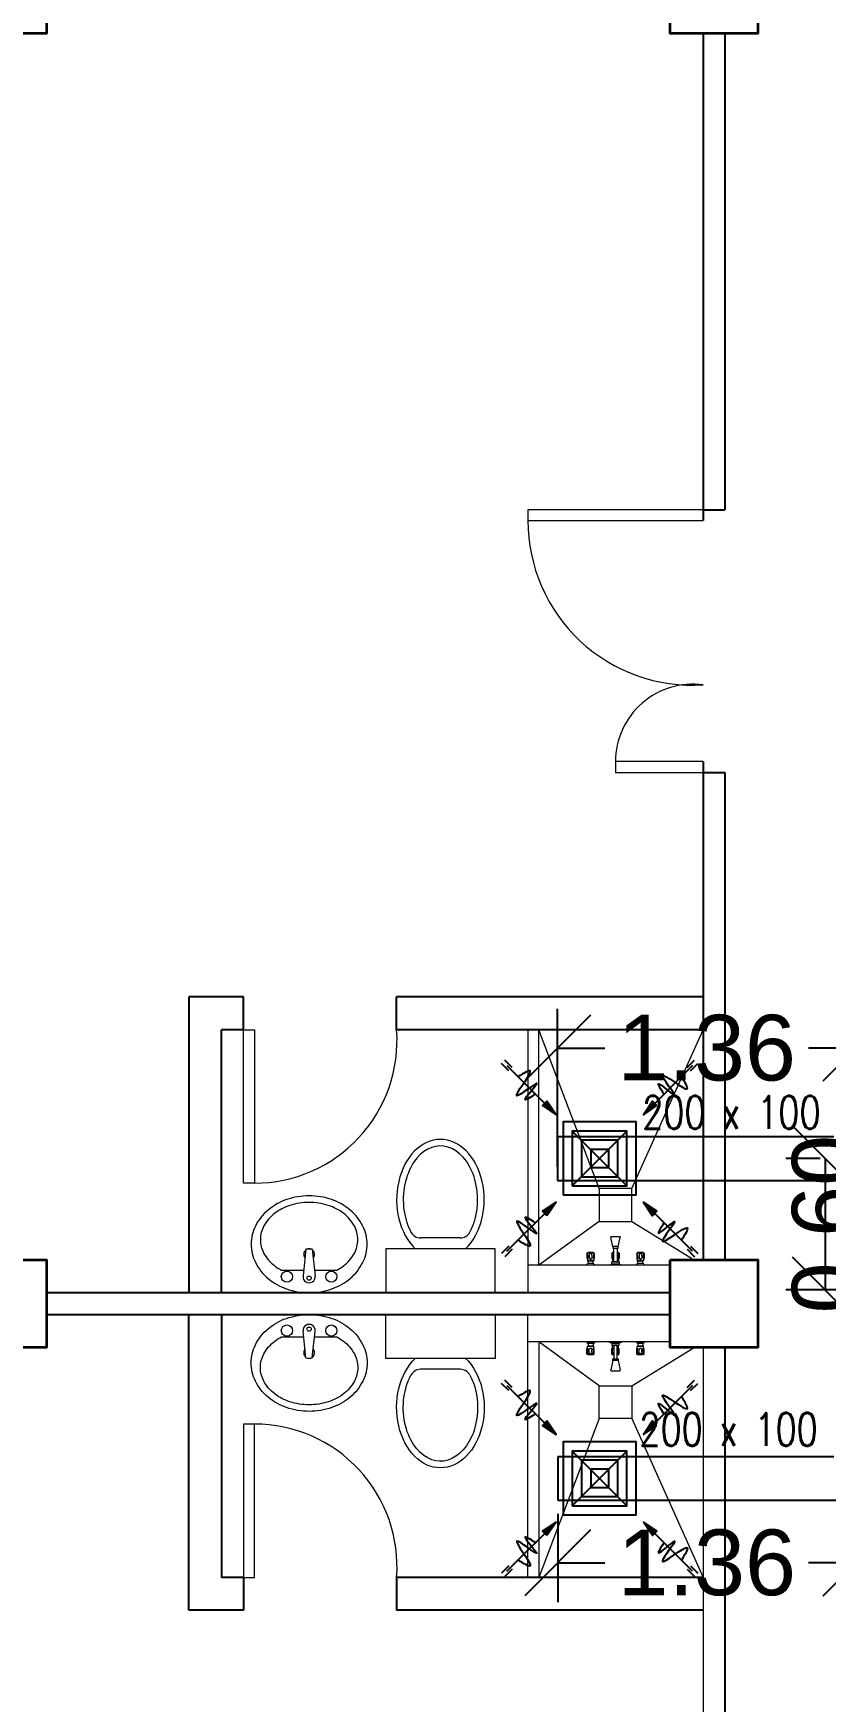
# Model space of a CAD drawing. Header units: millimetres. Extents: x 3 to 434, y 1 to 233.
# Drawn here: x 365.28 to 368.9, y 101.62 to 109.24 of the extents above; entities that cross this region are included whole.
import ezdxf

# ---------------------------------------------------------------- set-up
doc = ezdxf.new("R2010")
doc.units = ezdxf.units.MM
doc.header["$MEASUREMENT"] = 0
for name, color, linetype in [('AIR', 7, 'Continuous'), ('AIR-00', 8, 'Continuous'), ('AIR-03', 30, 'Continuous'), ('dimen', 7, 'Continuous'), ('ducting label', 7, 'Continuous'), ('exhaust', 1, 'Continuous')]:
    doc.layers.add(name, color=color, linetype=linetype)
doc.styles.add('Arch-Dim', font='simplex.shx', dxfattribs={"width": 0.75})
doc.styles.get("Standard").update_dxf_attribs({"font": 'arial.ttf'})
doc.dimstyles.new('Copy of dimension', dxfattribs={"dimtxt": 0.3, "dimasz": 0.3, "dimexe": 0.18, "dimexo": 0.0625, "dimgap": 0.09, "dimtad": 0, "dimzin": 0, "dimdsep": 46, "dimtxsty": 'Standard', "dimblk": 'OBLIQUE', "dimcen": 0.09, "dimclrd": 256, "dimclre": 256, "dimclrt": 256, "dimadec": 0, "dimazin": 0, "dimtfac": 1, "dimtofl": 0, "dimtmove": 0, "dimatfit": 3, "dimldrblk": 'OBLIQUE', "dimfxl": 1, "dimtolj": 1, "dimtzin": 0, "dimarcsym": 0})

# ---------------------------------------------------------------- blocks, each defined once
blk = doc.blocks.new('GRILL-C-IN')
at = {"layer": 'AIR-00', "ltscale": 3}
for p, q in [((-0.623, 0.601), (-0.674, 0.651)), ((-0.601, 0.623), (-0.651, 0.674)), ((-0.637, 0.637), (-0.3, 0.3)), ((0.637, 0.637), (0.3, 0.3)), ((0.601, 0.623), (0.651, 0.674)), ((0.623, 0.601), (0.674, 0.651)), ((-0.637, -0.637), (-0.3, -0.3)), ((0.637, -0.637), (0.3, -0.3)), ((-0.623, -0.601), (-0.674, -0.651)), ((-0.601, -0.623), (-0.651, -0.674)), ((0.601, -0.623), (0.651, -0.674)), ((0.623, -0.601), (0.674, -0.651))]:
    blk.add_line(p, q, dxfattribs=at)
at = {"layer": 'AIR-00', "color": 50}
for p, q in [((-0.188, 0.187), (0.187, -0.188)), ((0.187, 0.187), (-0.188, -0.188))]:
    blk.add_line(p, q, dxfattribs=at)
at = {"layer": 'AIR-00', "ltscale": 3}
for points in [[(-0.362, 0.393), (-0.393, 0.362), (-0.3, 0.3)], [(0.393, 0.362), (0.362, 0.393), (0.3, 0.3)], [(-0.362, -0.393), (-0.393, -0.362), (-0.3, -0.3)], [(0.393, -0.362), (0.362, -0.393), (0.3, -0.3)]]:
    blk.add_lwpolyline(points, close=True, dxfattribs=at)
at = {"layer": 'AIR-00', "color": 50}
for points in [[(-0.188, -0.188), (0.187, -0.188), (0.187, 0.187), (-0.188, 0.187)], [(-0.125, -0.125), (0.125, -0.125), (0.125, 0.125), (-0.125, 0.125)], [(-0.062, -0.062), (0.062, -0.062), (0.062, 0.062), (-0.062, 0.062)]]:
    blk.add_lwpolyline(points, close=True, dxfattribs=at)
at = {"layer": 'AIR-00', "ltscale": 3}
for points in [[(-0.441, 0.441), (-0.512, 0.404), (-0.432, 0.514), (-0.568, 0.43), (-0.477, 0.6), (-0.561, 0.561)], [(0.441, 0.441), (0.404, 0.512), (0.514, 0.432), (0.43, 0.568), (0.6, 0.477), (0.561, 0.561)], [(-0.441, -0.441), (-0.512, -0.404), (-0.432, -0.514), (-0.568, -0.43), (-0.477, -0.6), (-0.561, -0.561)], [(0.441, -0.441), (0.404, -0.512), (0.514, -0.432), (0.43, -0.568), (0.6, -0.477), (0.561, -0.561)]]:
    blk.add_spline(points, degree=3, dxfattribs=at)
for points in [[(-0.3, 0.3), (-0.362, 0.393), (-0.393, 0.362)], [(0.3, 0.3), (0.393, 0.362), (0.362, 0.393)], [(-0.3, -0.3), (-0.362, -0.393), (-0.393, -0.362)], [(0.3, -0.3), (0.393, -0.362), (0.362, -0.393)]]:
    blk.add_solid(points, dxfattribs=at)
at = {"layer": 'AIR-03', "color": 6}
blk.add_lwpolyline([(-0.25, -0.25), (0.25, -0.25), (0.25, 0.25), (-0.25, 0.25)], close=True, dxfattribs=at)
blk = doc.blocks.new('_Oblique')
at = {"color": 0, "linetype": 'ByBlock', "lineweight": -2}
blk.add_line((-0.5, -0.5), (0.5, 0.5), dxfattribs=at)
blk = doc.blocks.new('*D122')
at = {"layer": 'Defpoints', "color": 0, "transparency": 16777216}
for p in [(368.9413, 104.0992), (368.9011, 103.4992), (369.1413, 103.4992)]:
    blk.add_point(p, dxfattribs=at)
at = {"layer": 'dimen', "lineweight": -2, "transparency": 16777216}
for p, q in [((368.8788, 104.0992), (368.7211, 104.0992)), ((368.9011, 104.0992), (368.9011, 103.4992)), ((369.0788, 103.4992), (368.7211, 103.4992))]:
    blk.add_line(p, q, dxfattribs=at)
at = {"layer": 'dimen', "lineweight": -2, "transparency": 16777216, "xscale": 0.3, "yscale": 0.3, "zscale": 0.3}
for p, rotation in [((368.9011, 104.0992), 90), ((368.9011, 103.4992), 270)]:
    blk.add_blockref('_Oblique', p, dxfattribs=dict(at, rotation=rotation))
at = {"layer": 'dimen', "transparency": 16777216, "insert": (368.9011, 103.7992), "char_height": 0.3, "attachment_point": 5, "rotation": 90}
blk.add_mtext('\\A1;0.60', dxfattribs=at)
blk = doc.blocks.new('*D123')
at = {"layer": 'Defpoints', "color": 0, "transparency": 16777216}
for p in [(367.6782, 104.603), (367.6782, 103.9992), (369.0413, 103.9992)]:
    blk.add_point(p, dxfattribs=at)
at = {"layer": 'dimen', "lineweight": -2, "transparency": 16777216}
for p, q in [((367.6782, 104.0617), (367.6782, 104.783)), ((369.0413, 104.0617), (369.0413, 104.783)), ((367.6782, 104.603), (367.8944, 104.603)), ((369.0413, 104.603), (368.8252, 104.603))]:
    blk.add_line(p, q, dxfattribs=at)
at = {"layer": 'dimen', "lineweight": -2, "transparency": 16777216, "xscale": 0.3, "yscale": 0.3, "zscale": 0.3, "rotation": 180}
blk.add_blockref('_Oblique', (367.6782, 104.603), dxfattribs=at)
at = {"layer": 'dimen', "lineweight": -2, "transparency": 16777216, "xscale": 0.3, "yscale": 0.3, "zscale": 0.3}
blk.add_blockref('_Oblique', (369.0413, 104.603), dxfattribs=at)
at = {"layer": 'dimen', "transparency": 16777216, "insert": (368.3598, 104.603), "char_height": 0.3, "attachment_point": 5}
blk.add_mtext('\\A1;1.36', dxfattribs=at)
blk = doc.blocks.new('*D126')
at = {"layer": 'Defpoints', "color": 0, "transparency": 16777216}
for p in [(367.6792, 102.5387), (369.0413, 102.5387), (367.6792, 102.2527)]:
    blk.add_point(p, dxfattribs=at)
at = {"layer": 'dimen', "lineweight": -2, "transparency": 16777216}
for p, q in [((367.6792, 102.4762), (367.6792, 102.0727)), ((369.0413, 102.4762), (369.0413, 102.0727)), ((367.6792, 102.2527), (367.8949, 102.2527)), ((369.0413, 102.2527), (368.8257, 102.2527))]:
    blk.add_line(p, q, dxfattribs=at)
at = {"layer": 'dimen', "lineweight": -2, "transparency": 16777216, "xscale": 0.3, "yscale": 0.3, "zscale": 0.3, "rotation": 180}
blk.add_blockref('_Oblique', (367.6792, 102.2527), dxfattribs=at)
at = {"layer": 'dimen', "lineweight": -2, "transparency": 16777216, "xscale": 0.3, "yscale": 0.3, "zscale": 0.3}
blk.add_blockref('_Oblique', (369.0413, 102.2527), dxfattribs=at)
at = {"layer": 'dimen', "transparency": 16777216, "insert": (368.3603, 102.2527), "char_height": 0.3, "attachment_point": 5}
blk.add_mtext('\\A1;1.36', dxfattribs=at)

msp = doc.modelspace()

# ---------------------------------------------------------------- linework, layer by layer
at = {"color": 8, "linetype": 'ByBlock', "lineweight": 25}
for p, q in [((368.3431, 109.2364), (368.3431, 107.0114)), ((368.4431, 109.2364), (368.4431, 107.0614)), ((368.3431, 107.0614), (368.4431, 107.0614)), ((368.3431, 105.9114), (368.3431, 103.6364)), ((368.3431, 105.8614), (368.4431, 105.8614)), ((368.4431, 105.8614), (368.4431, 103.6364)), ((365.9931, 104.8364), (365.9931, 103.4864)), ((366.9431, 104.6864), (366.9431, 104.8364)), ((365.3431, 103.4864), (368.1931, 103.4864)), ((365.3431, 103.3864), (368.1931, 103.3864)), ((365.9931, 102.0364), (365.9931, 103.3864)), ((368.4431, 103.2364), (368.4431, 101.0614))]:
    msp.add_line(p, q, dxfattribs=at)
at = {"color": 8, "linetype": 'ByBlock', "lineweight": 25, "ltscale": 0.3}
for p, q in [((366.2431, 104.8364), (365.9931, 104.8364)), ((366.2431, 104.6864), (366.2431, 104.8364)), ((368.3431, 104.8364), (366.9431, 104.8364)), ((366.2431, 104.6864), (366.1431, 104.6864)), ((366.1431, 103.4864), (366.1431, 104.6864)), ((368.3431, 104.6864), (366.9431, 104.6864)), ((366.1431, 103.3864), (366.1431, 102.1864)), ((366.2431, 102.1864), (366.1431, 102.1864)), ((366.2431, 102.1864), (366.2431, 102.0364)), ((368.3431, 102.1864), (366.9431, 102.1864)), ((366.9431, 102.1864), (366.9431, 102.0364)), ((366.2431, 102.0364), (365.9931, 102.0364)), ((368.3431, 102.0364), (366.9431, 102.0364))]:
    msp.add_line(p, q, dxfattribs=at)
at = {"color": 8, "linetype": 'ByBlock', "lineweight": 9, "ltscale": 0.3}
for p, q in [((367.8681, 103.9614), (367.5931, 104.6864)), ((368.0181, 103.9614), (368.3431, 104.6864)), ((367.8681, 103.8114), (367.5931, 103.6114)), ((368.0181, 103.8114), (368.3025, 103.6364)), ((367.8681, 103.0614), (367.5931, 103.2614)), ((368.0181, 103.0614), (368.3025, 103.2364)), ((367.8681, 102.9114), (367.5931, 102.1864)), ((368.0181, 102.9114), (368.3431, 102.1864))]:
    msp.add_line(p, q, dxfattribs=at)
at = {"color": 8, "lineweight": 9}
for p, q in [((366.5286, 103.6843), (366.5153, 103.5625)), ((366.5576, 103.6843), (366.5709, 103.5625)), ((366.8931, 103.6864), (366.8931, 103.4864)), ((367.3931, 103.6864), (366.8931, 103.6864)), ((367.2337, 103.7364), (367.0527, 103.7364)), ((367.3931, 103.4864), (367.3931, 103.6864)), ((367.9308, 103.6968), (367.9223, 103.7387)), ((367.9237, 103.7433), (367.9625, 103.7433)), ((367.9554, 103.6968), (367.9308, 103.6968)), ((367.9308, 103.6968), (367.9308, 103.6892)), ((367.9554, 103.6968), (367.9308, 103.6968)), ((367.9308, 103.6892), (367.9554, 103.6892)), ((367.9355, 103.6269), (367.9355, 103.6892)), ((367.9507, 103.6892), (367.9507, 103.6269)), ((367.9554, 103.6968), (367.964, 103.7387)), ((367.9554, 103.6892), (367.9554, 103.6968)), ((367.8124, 103.6122), (367.8158, 103.619)), ((367.8124, 103.6122), (367.8124, 103.6114)), ((367.8465, 103.6122), (367.8124, 103.6122)), ((367.8465, 103.6114), (367.8124, 103.6114)), ((367.8164, 103.6686), (367.8128, 103.6667)), ((367.8128, 103.6667), (367.8128, 103.6448)), ((367.8461, 103.6667), (367.8128, 103.6667)), ((367.8128, 103.6448), (367.815, 103.6407)), ((367.8154, 103.6389), (367.8154, 103.633)), ((367.8435, 103.633), (367.8154, 103.633)), ((367.8154, 103.633), (367.8162, 103.6308)), ((367.8431, 103.619), (367.8158, 103.619)), ((367.8162, 103.6448), (367.8236, 103.6448)), ((367.8427, 103.6308), (367.8162, 103.6308)), ((367.8164, 103.6702), (367.8164, 103.6686)), ((367.8425, 103.6701), (367.8164, 103.6702)), ((367.8425, 103.6686), (367.8164, 103.6686)), ((367.8164, 103.6579), (367.8164, 103.6458)), ((367.8181, 103.619), (367.8181, 103.6308)), ((367.8234, 103.658), (367.8234, 103.6459)), ((367.8427, 103.6448), (367.8354, 103.6448)), ((367.8355, 103.658), (367.8355, 103.6459)), ((367.8408, 103.619), (367.8408, 103.6308)), ((367.8425, 103.6701), (367.8425, 103.6686)), ((367.8425, 103.6686), (367.8461, 103.6667)), ((367.8425, 103.6579), (367.8425, 103.6458)), ((367.8435, 103.633), (367.8427, 103.6308)), ((367.8465, 103.6122), (367.8431, 103.619)), ((367.8435, 103.6389), (367.8435, 103.633)), ((367.8461, 103.6448), (367.8439, 103.6407)), ((367.8461, 103.6667), (367.8461, 103.6448)), ((367.8465, 103.6122), (367.8465, 103.6114)), ((367.9141, 103.6114), (367.9257, 103.6172)), ((367.9721, 103.6114), (367.9141, 103.6114)), ((367.9257, 103.6269), (367.9605, 103.6269)), ((367.9257, 103.6172), (367.9257, 103.6269)), ((367.9257, 103.6172), (367.9605, 103.6172)), ((367.9605, 103.6172), (367.9257, 103.6172)), ((367.93, 103.6686), (367.9264, 103.6667)), ((367.9355, 103.6667), (367.9264, 103.6667)), ((367.9264, 103.6667), (367.9264, 103.6448)), ((367.9264, 103.6448), (367.9286, 103.6407)), ((367.9291, 103.6389), (367.9291, 103.633)), ((367.9355, 103.633), (367.9291, 103.633)), ((367.9291, 103.633), (367.9298, 103.6307)), ((367.9355, 103.6307), (367.9298, 103.6307)), ((367.9299, 103.6448), (367.9355, 103.6448)), ((367.9355, 103.6701), (367.93, 103.6701)), ((367.93, 103.6701), (367.93, 103.6686)), ((367.9355, 103.6686), (367.93, 103.6686)), ((367.93, 103.6579), (367.93, 103.6458)), ((367.9317, 103.6269), (367.9317, 103.6307)), ((367.9507, 103.6269), (367.9355, 103.6269)), ((367.9562, 103.6701), (367.9507, 103.6701)), ((367.9562, 103.6686), (367.9507, 103.6686)), ((367.9598, 103.6667), (367.9507, 103.6667)), ((367.9563, 103.6448), (367.9507, 103.6448)), ((367.9571, 103.633), (367.9507, 103.633)), ((367.9564, 103.6307), (367.9507, 103.6307)), ((367.9545, 103.6269), (367.9545, 103.6307)), ((367.9562, 103.6701), (367.9562, 103.6686)), ((367.9562, 103.6686), (367.9598, 103.6667)), ((367.9562, 103.6579), (367.9562, 103.6458)), ((367.9571, 103.633), (367.9564, 103.6307)), ((367.9571, 103.6389), (367.9571, 103.633)), ((367.9598, 103.6448), (367.9576, 103.6407)), ((367.9598, 103.6667), (367.9598, 103.6448)), ((367.9605, 103.6269), (367.9605, 103.6172)), ((367.9605, 103.6172), (367.9721, 103.6114)), ((368.0397, 103.6122), (368.0431, 103.619)), ((368.0738, 103.6122), (368.0397, 103.6122)), ((368.0397, 103.6122), (368.0397, 103.6114)), ((368.0738, 103.6114), (368.0397, 103.6114)), ((368.0437, 103.6686), (368.0401, 103.6667)), ((368.0734, 103.6667), (368.0401, 103.6667)), ((368.0401, 103.6667), (368.0401, 103.6447)), ((368.0401, 103.6447), (368.0423, 103.6407)), ((368.0427, 103.6389), (368.0427, 103.633)), ((368.0427, 103.633), (368.0435, 103.6307)), ((368.0708, 103.633), (368.0427, 103.633)), ((368.0704, 103.619), (368.0431, 103.619)), ((368.0435, 103.6447), (368.0508, 103.6447)), ((368.07, 103.6307), (368.0435, 103.6307)), ((368.0698, 103.6701), (368.0437, 103.6701)), ((368.0437, 103.6701), (368.0437, 103.6686)), ((368.0698, 103.6686), (368.0437, 103.6686)), ((368.0437, 103.6579), (368.0437, 103.6458)), ((368.0454, 103.619), (368.0454, 103.6307)), ((368.0507, 103.658), (368.0507, 103.6459)), ((368.07, 103.6447), (368.0626, 103.6447)), ((368.0628, 103.658), (368.0628, 103.6459)), ((368.0681, 103.619), (368.0681, 103.6307)), ((368.0698, 103.6701), (368.0698, 103.6686)), ((368.0698, 103.6686), (368.0734, 103.6667)), ((368.0698, 103.6579), (368.0698, 103.6457)), ((368.0708, 103.633), (368.07, 103.6307)), ((368.0738, 103.6122), (368.0704, 103.619)), ((368.0708, 103.6389), (368.0708, 103.633)), ((368.0734, 103.6447), (368.0712, 103.6407)), ((368.0734, 103.6667), (368.0734, 103.6447)), ((368.0738, 103.6122), (368.0738, 103.6114)), ((366.8931, 103.4864), (367.3931, 103.4864)), ((366.8931, 103.1864), (366.8931, 103.3864)), ((366.8931, 103.3864), (367.3931, 103.3864)), ((367.3931, 103.3864), (367.3931, 103.1864)), ((366.5286, 103.1885), (366.5153, 103.3104)), ((366.5576, 103.1885), (366.5709, 103.3104)), ((367.8124, 103.2607), (367.8124, 103.2614)), ((367.8465, 103.2614), (367.8124, 103.2614)), ((367.8124, 103.2607), (367.8158, 103.2538)), ((367.8465, 103.2607), (367.8124, 103.2607)), ((367.8128, 103.2281), (367.815, 103.2322)), ((367.8128, 103.2061), (367.8128, 103.2281)), ((367.8154, 103.2398), (367.8162, 103.2421)), ((367.8154, 103.234), (367.8154, 103.2398)), ((367.8435, 103.2398), (367.8154, 103.2398)), ((367.8431, 103.2538), (367.8158, 103.2538)), ((367.8427, 103.2421), (367.8162, 103.2421)), ((367.8162, 103.2281), (367.8236, 103.2281)), ((367.8164, 103.2149), (367.8164, 103.2271)), ((367.8181, 103.2538), (367.8181, 103.2421)), ((367.8234, 103.2148), (367.8234, 103.227)), ((367.8427, 103.2281), (367.8354, 103.2281)), ((367.8355, 103.2148), (367.8355, 103.227)), ((367.8408, 103.2538), (367.8408, 103.2421)), ((367.8425, 103.2149), (367.8425, 103.2271)), ((367.8435, 103.2398), (367.8427, 103.2421)), ((367.8465, 103.2607), (367.8431, 103.2538)), ((367.8435, 103.234), (367.8435, 103.2398)), ((367.8461, 103.2281), (367.8439, 103.2322)), ((367.8461, 103.2061), (367.8461, 103.2281)), ((367.8465, 103.2607), (367.8465, 103.2614)), ((367.9141, 103.2614), (367.9257, 103.2556)), ((367.9721, 103.2614), (367.9141, 103.2614)), ((367.9257, 103.2556), (367.9605, 103.2556)), ((367.9605, 103.2556), (367.9257, 103.2556)), ((367.9257, 103.2556), (367.9257, 103.246)), ((367.9257, 103.246), (367.9605, 103.246)), ((367.9264, 103.2281), (367.9286, 103.2322)), ((367.9264, 103.2061), (367.9264, 103.2281)), ((367.9291, 103.2398), (367.9298, 103.2421)), ((367.9355, 103.2398), (367.9291, 103.2398)), ((367.9291, 103.234), (367.9291, 103.2398)), ((367.9355, 103.2421), (367.9298, 103.2421)), ((367.9299, 103.2281), (367.9355, 103.2281)), ((367.93, 103.2149), (367.93, 103.2271)), ((367.9317, 103.246), (367.9317, 103.2421)), ((367.9355, 103.246), (367.9355, 103.1836)), ((367.9507, 103.246), (367.9355, 103.246)), ((367.9507, 103.1836), (367.9507, 103.246)), ((367.9564, 103.2421), (367.9507, 103.2421)), ((367.9571, 103.2398), (367.9507, 103.2398)), ((367.9563, 103.2281), (367.9507, 103.2281)), ((367.9545, 103.246), (367.9545, 103.2421)), ((367.9562, 103.2149), (367.9562, 103.2271)), ((367.9571, 103.2398), (367.9564, 103.2421)), ((367.9571, 103.234), (367.9571, 103.2398)), ((367.9598, 103.2281), (367.9576, 103.2322)), ((367.9598, 103.2061), (367.9598, 103.2281)), ((367.9605, 103.2556), (367.9721, 103.2614)), ((367.9605, 103.246), (367.9605, 103.2556)), ((368.0738, 103.2614), (368.0397, 103.2614)), ((368.0397, 103.2607), (368.0397, 103.2614)), ((368.0738, 103.2607), (368.0397, 103.2607)), ((368.0397, 103.2607), (368.0431, 103.2539)), ((368.0401, 103.2281), (368.0423, 103.2322)), ((368.0401, 103.2061), (368.0401, 103.2281)), ((368.0427, 103.2398), (368.0435, 103.2421)), ((368.0708, 103.2398), (368.0427, 103.2398)), ((368.0427, 103.234), (368.0427, 103.2398)), ((368.0704, 103.2539), (368.0431, 103.2539)), ((368.07, 103.2421), (368.0435, 103.2421)), ((368.0435, 103.2281), (368.0508, 103.2281)), ((368.0437, 103.215), (368.0437, 103.2271)), ((368.0454, 103.2539), (368.0454, 103.2421)), ((368.0507, 103.2149), (368.0507, 103.227)), ((368.07, 103.2281), (368.0626, 103.2281)), ((368.0628, 103.2149), (368.0628, 103.227)), ((368.0681, 103.2539), (368.0681, 103.2421)), ((368.0698, 103.215), (368.0698, 103.2271)), ((368.0708, 103.2398), (368.07, 103.2421)), ((368.0738, 103.2607), (368.0704, 103.2539)), ((368.0708, 103.234), (368.0708, 103.2398)), ((368.0734, 103.2281), (368.0712, 103.2322)), ((368.0734, 103.2061), (368.0734, 103.2281)), ((368.0738, 103.2607), (368.0738, 103.2614)), ((367.3931, 103.1864), (366.8931, 103.1864)), ((367.8164, 103.2042), (367.8128, 103.2061)), ((367.8461, 103.2061), (367.8128, 103.2061)), ((367.8164, 103.2027), (367.8164, 103.2042)), ((367.8425, 103.2042), (367.8164, 103.2042)), ((367.8425, 103.2027), (367.8164, 103.2027)), ((367.8425, 103.2042), (367.8461, 103.2061)), ((367.8425, 103.2027), (367.8425, 103.2042)), ((367.9308, 103.176), (367.9223, 103.1341)), ((367.9355, 103.2061), (367.9264, 103.2061)), ((367.93, 103.2042), (367.9264, 103.2061)), ((367.9355, 103.2042), (367.93, 103.2042)), ((367.93, 103.2027), (367.93, 103.2042)), ((367.9355, 103.2027), (367.93, 103.2027)), ((367.9308, 103.176), (367.9308, 103.1836)), ((367.9308, 103.1836), (367.9554, 103.1836)), ((367.9554, 103.176), (367.9308, 103.176)), ((367.9554, 103.176), (367.9308, 103.176)), ((367.9598, 103.2061), (367.9507, 103.2061)), ((367.9562, 103.2042), (367.9507, 103.2042)), ((367.9562, 103.2027), (367.9507, 103.2027)), ((367.9554, 103.1836), (367.9554, 103.176)), ((367.9554, 103.176), (367.964, 103.1341)), ((367.9562, 103.2042), (367.9598, 103.2061)), ((367.9562, 103.2027), (367.9562, 103.2042)), ((368.0734, 103.2061), (368.0401, 103.2061)), ((368.0437, 103.2042), (368.0401, 103.2061)), ((368.0698, 103.2042), (368.0437, 103.2042)), ((368.0437, 103.2027), (368.0437, 103.2042)), ((368.0698, 103.2027), (368.0437, 103.2027)), ((368.0698, 103.2042), (368.0734, 103.2061)), ((368.0698, 103.2027), (368.0698, 103.2042)), ((367.2337, 103.1364), (367.0527, 103.1364)), ((367.9237, 103.1296), (367.9625, 103.1296))]:
    msp.add_line(p, q, dxfattribs=at)
at = {"color": 8, "linetype": 'ByBlock', "lineweight": 9}
for p, q in [((368.1931, 103.6114), (367.5431, 103.6114)), ((368.1931, 103.2614), (367.5431, 103.2614))]:
    msp.add_line(p, q, dxfattribs=at)
at = {"color": 8, "linetype": 'ByBlock', "lineweight": 13}
msp.add_line((368.3431, 103.2364), (368.3431, 101.0114), dxfattribs=at)
at = {"color": 8, "linetype": 'ByBlock', "lineweight": 35}
for points in [[(364.9431, 109.6364), (365.3431, 109.6364), (365.3431, 109.2364), (364.9431, 109.2364)], [(368.1931, 109.6364), (368.5931, 109.6364), (368.5931, 109.2364), (368.1931, 109.2364)], [(364.9431, 103.6364), (365.3431, 103.6364), (365.3431, 103.2364), (364.9431, 103.2364)], [(368.1931, 103.6364), (368.5931, 103.6364), (368.5931, 103.2364), (368.1931, 103.2364)]]:
    msp.add_lwpolyline(points, close=True, dxfattribs=at)
at = {"color": 8, "lineweight": 13, "ltscale": 0.03}
for points in [[(368.3431, 107.0114), (368.3431, 107.0614), (367.5431, 107.0614), (367.5431, 107.0114)], [(368.3431, 105.8614), (368.3431, 105.9114), (367.9431, 105.9114), (367.9431, 105.8614)], [(366.2431, 104.6864), (366.2931, 104.6864), (366.2931, 103.9864), (366.2431, 103.9864)], [(366.2431, 102.1864), (366.2931, 102.1864), (366.2931, 102.8864), (366.2431, 102.8864)]]:
    msp.add_lwpolyline(points, close=True, dxfattribs=at)
at = {"color": 8, "linetype": 'ByBlock', "lineweight": 9, "ltscale": 0.3}
for points in [[(367.5931, 103.6114), (367.5931, 104.6864), (367.5431, 104.6864), (367.5431, 103.4864), (367.5431, 103.4864)], [(367.5931, 103.2614), (367.5931, 102.1864), (367.5431, 102.1864), (367.5431, 103.3864), (367.5431, 103.3864)]]:
    msp.add_lwpolyline(points, dxfattribs=at)
at = {"color": 8, "lineweight": 9}
for points in [[(366.8081, 103.7074, 0.11576), (366.7887, 103.7899, 0.104047), (366.7305, 103.8637, 0.090875), (366.6466, 103.9111, 0.083344), (366.5431, 103.9284, 0.083344), (366.4396, 103.9111, 0.090875), (366.3557, 103.8637, 0.104047), (366.2975, 103.7899, 0.11576), (366.2781, 103.7074, 0.11576), (366.2975, 103.6249, 0.104047), (366.3557, 103.5512, 0.090875), (366.4396, 103.5038, 0.083344), (366.5431, 103.4864, 0.083344), (366.6466, 103.5038, 0.090875), (366.7305, 103.5512, 0.104047), (366.7887, 103.6249, 0.11576)], [(366.8081, 103.1654, -0.11576), (366.7887, 103.0829, -0.104047), (366.7305, 103.0092, -0.090875), (366.6466, 102.9618, -0.083344), (366.5431, 102.9444, -0.083344), (366.4396, 102.9618, -0.090875), (366.3557, 103.0092, -0.104047), (366.2975, 103.0829, -0.11576), (366.2781, 103.1654, -0.11576), (366.2975, 103.2479, -0.104047), (366.3557, 103.3217, -0.090875), (366.4396, 103.3691, -0.083344), (366.5431, 103.3864, -0.083344), (366.6466, 103.3691, -0.090875), (366.7305, 103.3217, -0.104047), (366.7887, 103.2479, -0.11576)]]:
    msp.add_lwpolyline(points, format="xyb", close=True, dxfattribs=at)
at = {"color": 8, "linetype": 'ByBlock', "lineweight": 9, "ltscale": 0.03}
for points in [[(367.8681, 103.8114), (368.0181, 103.8114), (368.0181, 103.9614), (367.8681, 103.9614)], [(367.8681, 103.0614), (368.0181, 103.0614), (368.0181, 102.9114), (367.8681, 102.9114)]]:
    msp.add_lwpolyline(points, close=True, dxfattribs=at)
at = {"color": 8, "lineweight": 9}
for points in [[(366.7656, 103.7284, 0.124838), (366.7497, 103.791, 0.105788), (366.7004, 103.8486, 0.086697), (366.6307, 103.8849, 0.076776), (366.5431, 103.8984, 0.076776), (366.4555, 103.8849, 0.086697), (366.3858, 103.8486, 0.105788), (366.3365, 103.791, 0.124838), (366.3206, 103.7284, 0.124838), (366.3365, 103.6659, 0.105788), (366.3858, 103.6082, 0.040067), (366.4165, 103.5884), (366.5187, 103.5884, 0.040067)], [(366.5675, 103.5884), (366.6697, 103.5884, 0.040067), (366.7004, 103.6082, 0.105788), (366.7497, 103.6659, 0.124838), (366.7656, 103.7284, 0.124838)], [(366.7656, 103.1444, -0.124838), (366.7497, 103.0819, -0.105788), (366.7004, 103.0242, -0.086697), (366.6307, 102.988, -0.076776), (366.5431, 102.9744, -0.076776), (366.4555, 102.988, -0.086697), (366.3858, 103.0242, -0.105788), (366.3365, 103.0819, -0.124838), (366.3206, 103.1444, -0.124838), (366.3365, 103.207, -0.105788), (366.3858, 103.2646, -0.040067), (366.4165, 103.2844), (366.5187, 103.2844, -0.040067)], [(366.5675, 103.2844), (366.6697, 103.2844, -0.040067), (366.7004, 103.2646, -0.105788), (366.7497, 103.207, -0.124838), (366.7656, 103.1444, -0.124838)]]:
    msp.add_lwpolyline(points, format="xyb", dxfattribs=at)
for centre, radius in [((366.4415, 103.5594), 0.0255), ((366.5431, 103.5529), 0.0095), ((366.6447, 103.5594), 0.0255), ((366.4415, 103.3134), 0.0255), ((366.5431, 103.3199), 0.0095), ((366.6447, 103.3134), 0.0255)]:
    msp.add_circle(centre, radius, dxfattribs=at)
at = {"color": 8, "lineweight": 13, "ltscale": 0.03}
for centre, radius, start, end in [((368.2947, 107.0114), 0.7516, 180, 273.69522), ((368.2962, 105.9114), 0.3531, 82.37185, 180), ((366.2931, 104.6382), 0.6518, 270, 4.24219), ((366.2931, 102.2346), 0.6518, 355.75781, 90)]:
    msp.add_arc(centre, radius, start, end, dxfattribs=at)
at = {"color": 8, "lineweight": 9}
for centre, radius, start, end in [((367.0527, 103.7864), 0.05, 208.00836, 270), ((367.2337, 103.7864), 0.05, 270, 331.84994), ((366.5431, 103.6614), 0.025, 126.30681, 221.20218), ((366.5431, 103.5906), 0.0948, 81.20259, 98.79741), ((366.5431, 103.6614), 0.025, 71.37929, 108.62071), ((366.5431, 103.6614), 0.025, 318.79782, 53.69319), ((366.5431, 103.5594), 0.028, 173.75449, 6.24551), ((366.5431, 103.3134), 0.028, 353.75449, 186.24551), ((366.5431, 103.2115), 0.025, 138.79782, 233.69319), ((366.5431, 103.2115), 0.025, 306.30681, 41.20218), ((366.5431, 103.2822), 0.0948, 261.20259, 278.79741), ((366.5431, 103.2115), 0.025, 251.37929, 288.62071), ((367.0527, 103.0864), 0.05, 90, 151.99164), ((367.2337, 103.0864), 0.05, 28.15006, 90)]:
    msp.add_arc(centre, radius, start, end, dxfattribs=at)
for centre, major_axis, ratio, start_param, end_param in [((367.1431, 103.9114), (0, -0.275), 0.727273, 0.612555, 5.670631), ((367.9258, 103.7401), (0.00268, 0.00268), 1, 1.354119, 2.724181), ((367.8037, 103.6571), (0.00896, 0.00896), 1, 5.560378, 6.271464), ((367.8012, 103.6518), (-0.0118, 0.0118), 1, 3.273911, 3.406137), ((367.8117, 103.6389), (0.00268, 0.00268), 1, 5.497675, 5.991616), ((367.8126, 103.6458), (0.00268, 0.00268), 1, 4.870036, 5.497675), ((367.8338, 103.6573), (0.00738, 0.00738), 1, 1.497691, 2.282489), ((367.8272, 103.6459), (-0.00268, 0.00268), 1, 0.785286, 1.412925), ((367.8343, 103.651), (0.00887, 0.00887), 1, 2.983721, 3.344735), ((367.8295, 103.6623), (-0.00268, 0.00268), 1, -1.497915, -0.073106), ((367.8295, 103.6437), (-0.00268, 0.00268), 1, 1.773938, 2.938226), ((367.8247, 103.651), (0.00887, 0.00887), 1, 4.509022, 4.870036), ((367.8251, 103.6573), (-0.00738, 0.00738), 1, 4.000472, 4.78527), ((367.8317, 103.6459), (-0.00268, 0.00268), 1, 3.299239, 3.926878), ((367.8552, 103.6571), (-0.00896, 0.00896), 1, 0.011497, 0.722582), ((367.8463, 103.6458), (0.00268, 0.00268), 1, 2.356082, 2.983721), ((367.8577, 103.6518), (-0.0118, 0.0118), 1, 1.306028, 1.438253), ((367.8473, 103.6389), (0.00268, 0.00268), 1, 1.862141, 2.356082), ((367.9174, 103.6571), (-0.00896, 0.00896), 1, 3.989582, 4.700667), ((367.9148, 103.6518), (0.0118, 0.0118), 1, 4.844707, 4.976933), ((367.9253, 103.6389), (-0.00268, 0.00268), 1, 3.926878, 4.42082), ((367.9262, 103.6458), (-0.00268, 0.00268), 1, 3.299239, 3.926878), ((367.9688, 103.6571), (-0.00896, 0.00896), 1, 0.011497, 0.722582), ((367.96, 103.6458), (-0.00268, 0.00268), 1, 0.785286, 1.412925), ((367.9714, 103.6518), (0.0118, 0.0118), 1, 2.876824, 3.009049), ((367.9609, 103.6389), (-0.00268, 0.00268), 1, 0.291344, 0.785286), ((368.031, 103.6571), (0.00896, 0.00896), 1, 5.560378, 6.271464), ((368.0285, 103.6518), (-0.0118, 0.0118), 1, 3.273911, 3.406137), ((368.0389, 103.6389), (0.00268, 0.00268), 1, 5.497675, 5.991616), ((368.0399, 103.6458), (0.00268, 0.00268), 1, 4.870036, 5.497675), ((368.0611, 103.6572), (0.00738, 0.00738), 1, 1.497691, 2.282489), ((368.0545, 103.6459), (-0.00268, 0.00268), 1, 0.785286, 1.412925), ((368.0616, 103.651), (0.00887, 0.00887), 1, 2.983721, 3.344735), ((368.0567, 103.6623), (-0.00268, 0.00268), 1, -1.497915, -0.073106), ((368.0567, 103.6437), (-0.00268, 0.00268), 1, 1.773938, 2.938226), ((368.0519, 103.651), (0.00887, 0.00887), 1, 4.509022, 4.870036), ((368.0524, 103.6572), (-0.00738, 0.00738), 1, 4.000472, 4.78527), ((368.059, 103.6459), (-0.00268, 0.00268), 1, 3.299239, 3.926878), ((368.0825, 103.6571), (-0.00896, 0.00896), 1, 0.011497, 0.722582), ((368.0736, 103.6457), (0.00268, 0.00268), 1, 2.356082, 2.983721), ((368.085, 103.6518), (0.0118, 0.0118), 1, 2.876824, 3.009049), ((368.0745, 103.6389), (0.00268, 0.00268), 1, 1.862141, 2.356082), ((367.9604, 103.1328), (-0.00268, 0.00268), 1, 2.92514, 4.295202)]:
    msp.add_ellipse(centre, major_axis=major_axis, ratio=ratio, start_param=start_param, end_param=end_param, dxfattribs=at)
at = {"color": 8, "lineweight": 9, "extrusion": (-4.99074e-41, 2.88216e-41, -1)}
msp.add_ellipse((367.9604, 103.7401), major_axis=(0.00268, 0.00268), ratio=1, start_param=-0.216453, end_param=1.153609, dxfattribs=at)
at = {"color": 8, "lineweight": 9, "extrusion": (-4.99074e-41, -2.88216e-41, -1)}
for centre, major_axis, start_param, end_param in [((367.8012, 103.221), (-0.0118, 0.0118), 1.703115, 1.83534), ((367.8117, 103.234), (-0.00268, 0.00268), 2.356082, 2.850023), ((367.8126, 103.2271), (-0.00268, 0.00268), 1.728443, 2.356082), ((367.8272, 103.227), (-0.00268, -0.00268), 0.785286, 1.412925), ((367.8343, 103.2218), (-0.00887, 0.00887), -0.157871, 0.203142), ((367.8295, 103.2291), (-0.00268, 0.00268), 0.203142, 1.36743), ((367.8247, 103.2218), (-0.00887, -0.00887), 2.938226, 3.299239), ((367.8317, 103.227), (-0.00268, -0.00268), 3.299239, 3.926878), ((367.8463, 103.2271), (-0.00268, -0.00268), 0.785286, 1.412925), ((367.8577, 103.221), (-0.0118, 0.0118), -0.264769, -0.132543), ((367.8473, 103.234), (-0.00268, 0.00268), -1.279452, -0.785511), ((367.9148, 103.221), (-0.0118, -0.0118), 3.273911, 3.406137), ((367.9253, 103.234), (-0.00268, -0.00268), 3.926878, 4.42082), ((367.9262, 103.2271), (-0.00268, -0.00268), 3.299239, 3.926878), ((367.96, 103.2271), (-0.00268, 0.00268), -0.785511, -0.157871), ((367.9714, 103.221), (-0.0118, -0.0118), 1.306028, 1.438253), ((367.9609, 103.234), (-0.00268, 0.00268), -1.279452, -0.785511), ((368.0285, 103.221), (-0.0118, 0.0118), 1.703115, 1.83534), ((368.0389, 103.234), (-0.00268, -0.00268), 3.926878, 4.42082), ((368.0399, 103.2271), (-0.00268, -0.00268), 3.299239, 3.926878), ((368.0545, 103.227), (-0.00268, -0.00268), 0.785286, 1.412925), ((368.0616, 103.2219), (-0.00887, -0.00887), 1.412925, 1.773938), ((368.0567, 103.2292), (-0.00268, 0.00268), 0.203142, 1.36743), ((368.0519, 103.2219), (-0.00887, 0.00887), 1.36743, 1.728443), ((368.059, 103.227), (-0.00268, -0.00268), 3.299239, 3.926878), ((368.0736, 103.2271), (-0.00268, 0.00268), -0.785511, -0.157871), ((368.085, 103.221), (-0.0118, 0.0118), -0.264769, -0.132543), ((368.0745, 103.234), (-0.00268, -0.00268), 0.291344, 0.785286), ((367.8037, 103.2157), (-0.00896, 0.00896), 2.418785, 3.129871), ((367.8338, 103.2156), (-0.00738, -0.00738), 6.21008, 6.994878), ((367.8295, 103.2106), (-0.00268, 0.00268), 3.214474, 4.639283), ((367.8251, 103.2156), (-0.00738, -0.00738), 4.000472, 4.78527), ((367.8552, 103.2157), (-0.00896, 0.00896), -1.559299, -0.848214), ((367.9174, 103.2157), (-0.00896, 0.00896), 2.418785, 3.129871), ((367.9688, 103.2157), (-0.00896, -0.00896), 0.011497, 0.722582), ((368.031, 103.2157), (-0.00896, -0.00896), 3.989582, 4.700667), ((368.0611, 103.2156), (-0.00738, 0.00738), 4.639283, 5.424081), ((368.0567, 103.2106), (-0.00268, -0.00268), 4.78527, 6.21008), ((368.0524, 103.2156), (-0.00738, -0.00738), 4.000472, 4.78527), ((368.0825, 103.2158), (-0.00896, 0.00896), -1.559299, -0.848214), ((367.9258, 103.1328), (-0.00268, -0.00268), 6.066508, 7.43657)]:
    msp.add_ellipse(centre, major_axis=major_axis, ratio=1, start_param=start_param, end_param=end_param, dxfattribs=at)
at = {"color": 8, "lineweight": 9, "extrusion": (0, 0, -1)}
msp.add_ellipse((367.1431, 102.9614), major_axis=(0, 0.275), ratio=0.727273, start_param=0.612555, end_param=5.670631, dxfattribs=at)
at = {"color": 8, "lineweight": 9}
for points in [[(367.2778, 103.7628), (367.2866, 103.7792), (367.294, 103.7973), (367.3209, 103.8885), (367.3157, 103.9757), (367.258, 104.1073), (367.2079, 104.1486), (367.1098, 104.1621), (367.0576, 104.1361), (366.9835, 104.0249), (366.9657, 103.9412), (366.9814, 103.8274), (366.9928, 103.7926), (367.0086, 103.7629)], [(367.2778, 103.11), (367.2866, 103.0936), (367.294, 103.0755), (367.3209, 102.9844), (367.3157, 102.8972), (367.258, 102.7656), (367.2079, 102.7242), (367.1098, 102.7108), (367.0576, 102.7367), (366.9835, 102.8479), (366.9657, 102.9316), (366.9814, 103.0454), (366.9928, 103.0803), (367.0086, 103.1099)]]:
    msp.add_open_spline(points, degree=3, knots=[0.937253, 0.937253, 0.937253, 0.937253, 1.185372, 1.185372, 2.113864, 2.113864, 3.042356, 3.042356, 3.970847, 3.970847, 4.899339, 4.899339, 5.346062, 5.346062, 5.346062, 5.346062], dxfattribs=at)
at = {"layer": 'exhaust'}
for p, q in [((367.6782, 104.1992), (368.9413, 104.1992)), ((367.6782, 104.1992), (367.6782, 103.9992)), ((367.6782, 103.9992), (369.0413, 103.9992)), ((367.6792, 102.7387), (368.9413, 102.7387)), ((367.6792, 102.7387), (367.6792, 102.5387)), ((367.6792, 102.5387), (369.0413, 102.5387))]:
    msp.add_line(p, q, dxfattribs=at)

# ---------------------------------------------------------------- block references
at = {"layer": 'AIR', "xscale": 0.6658363358532475, "yscale": 0.6658363358532475, "zscale": 0.6658363358532475}
for p in [(367.871, 104.0992), (367.871, 102.6387)]:
    msp.add_blockref('GRILL-C-IN', p, dxfattribs=at)

# ---------------------------------------------------------------- texts
at = {"layer": 'ducting label', "color": 3, "linetype": 'Continuous', "lineweight": 25, "char_height": 0.15, "attachment_point": 1, "style": 'Arch-Dim'}
for insert in [(368.0655, 104.3845), (368.0525, 102.9376)]:
    msp.add_mtext_dynamic_manual_height_columns('\\A1;{\\C240;\\c2367469;200 x 100}', width=1.195152, gutter_width=1.011, heights=[0], dxfattribs=dict(at, insert=insert))

# ---------------------------------------------------------------- dimensions: what is measured, and where the dimension line sits
at = {"layer": 'dimen'}
for base, p1, p2, picture, middle in [((367.6782, 104.603), (369.0413, 103.9992), (367.6782, 103.9992), '*D123', (368.3598, 104.603)), ((367.6792, 102.2527), (369.0413, 102.5387), (367.6792, 102.5387), '*D126', (368.3603, 102.2527))]:
    dim = msp.add_linear_dim(base=base, p1=p1, p2=p2, dimstyle='Copy of dimension', dxfattribs=at)
    dim.commit()
    dim.dimension.update_dxf_attribs({"geometry": picture, "text_midpoint": middle})
dim = msp.add_linear_dim(base=(368.9011, 103.4992), p1=(368.9413, 104.0992), p2=(369.1413, 103.4992), angle=90, dimstyle='Copy of dimension', dxfattribs=at)
dim.commit()
dim.dimension.update_dxf_attribs({"geometry": '*D122', "text_midpoint": (368.9011, 103.7992), "dimtype": 160})

doc.saveas('drawing.dxf')
